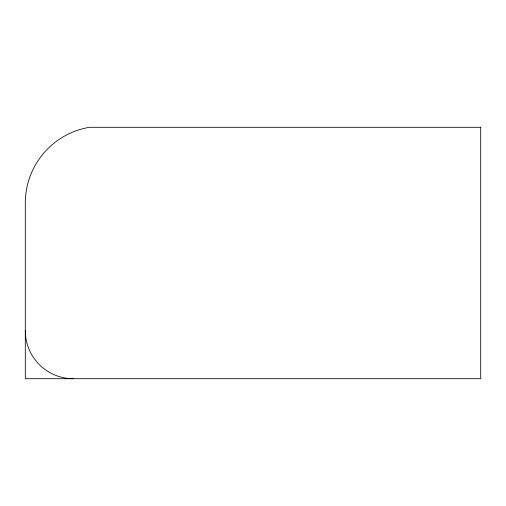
<?xml version="1.0" encoding="UTF-8"?>
<svg xmlns="http://www.w3.org/2000/svg" width="506" height="506" viewBox="0 0 506 506"><rect width="100%" height="100%" fill="white"/><g stroke="black" fill="none" stroke-linecap="round" stroke-linejoin="round"><path stroke-width="0.76" d="M73.319 378.709A48.019 48.019 0 0 1 25.3 330.69M480.7 127.291L89.575 127.291A76.823 76.823 0 0 0 25.3 203.083L25.3 378.709L480.7 378.709L480.7 127.291"/></g></svg>
